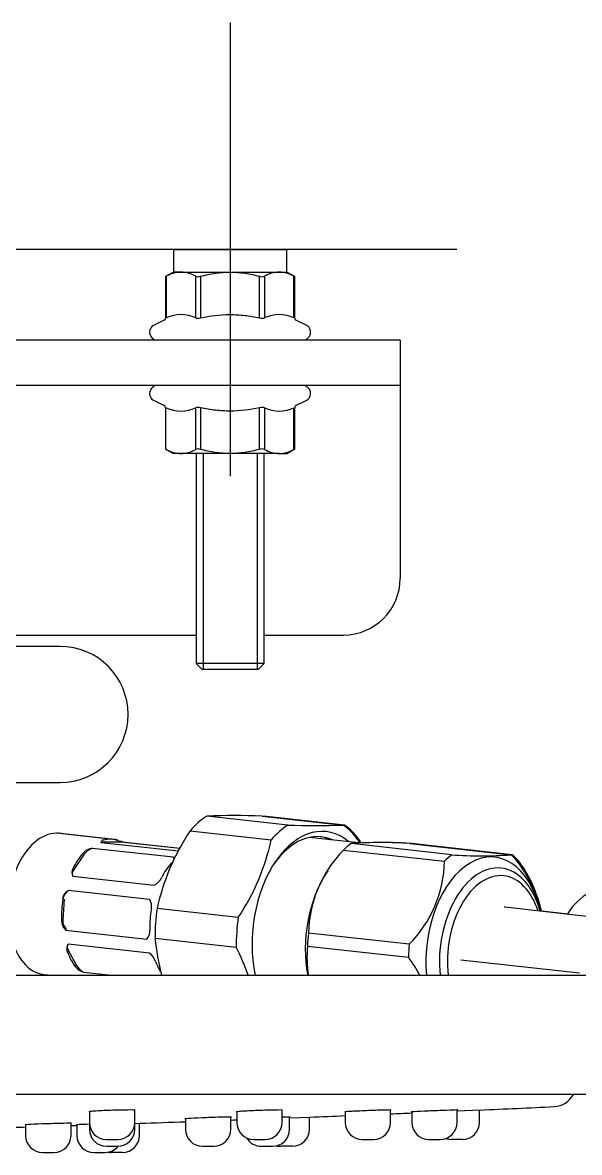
# Model space of a CAD drawing. Header units: millimetres. Extents: x -60 to 7633, y -2614 to 2146.
# Drawn here: x 7029.5 to 7078.6, y -2107.5 to -2007.9 of the extents above; entities that cross this region are included whole.
import ezdxf
from ezdxf.lldxf.tags import DXFTag

# ---------------------------------------------------------------- set-up
doc = ezdxf.new("R2010")
doc.units = ezdxf.units.MM
doc.layers.get('0').update_dxf_attribs({"color": 250})
tags = doc.linetypes.add('CENTER2', pattern=[28.575, 19.05, -3.175, 3.175, -3.175]).pattern_tags.tags
tags[10:11] = [DXFTag(74, 4), DXFTag(75, 0), DXFTag(340, '0'), DXFTag(46, 0.0), DXFTag(50, 0.0), DXFTag(44, 0.0), DXFTag(45, 0.0)]
tags[8:9] = [DXFTag(74, 4), DXFTag(75, 0), DXFTag(340, '0'), DXFTag(46, 0.0), DXFTag(50, 0.0), DXFTag(44, 0.0), DXFTag(45, 0.0)]
tags[6:7] = [DXFTag(74, 4), DXFTag(75, 0), DXFTag(340, '0'), DXFTag(46, 0.0), DXFTag(50, 0.0), DXFTag(44, 0.0), DXFTag(45, 0.0)]
tags[4:5] = [DXFTag(74, 4), DXFTag(75, 0), DXFTag(340, '0'), DXFTag(46, 0.0), DXFTag(50, 0.0), DXFTag(44, 0.0), DXFTag(45, 0.0)]

msp = doc.modelspace()

# ---------------------------------------------------------------- linework, layer by layer
at = {"linetype": 'CENTER2'}
for p, q in [((7047.801, -2007.898), (7047.801, -2047.898)), ((7067.801, -2027.898), (7027.801, -2027.898))]:
    msp.add_line(p, q, dxfattribs=at)
at = {"linetype": 'Continuous'}
for p, q in [((7042.801, -2027.898), (7052.801, -2027.898)), ((7042.801, -2027.898), (7042.801, -2029.898)), ((7043.953, -2027.898), (7043.801, -2027.898)), ((7043.953, -2027.898), (7051.649, -2027.898)), ((7051.801, -2027.898), (7051.649, -2027.898)), ((7052.801, -2029.898), (7052.801, -2027.898)), ((7042.801, -2029.898), (7042.105, -2030.3)), ((7043.471, -2029.898), (7042.801, -2029.898)), ((7042.801, -2029.898), (7052.801, -2029.898)), ((7043.471, -2029.898), (7047.801, -2029.898)), ((7047.801, -2029.898), (7052.131, -2029.898)), ((7052.131, -2029.898), (7052.801, -2029.898)), ((7053.497, -2030.3), (7052.801, -2029.898)), ((7042.105, -2030.298), (7042.105, -2033.968)), ((7042.172, -2030.265), (7042.172, -2033.932)), ((7044.77, -2033.932), (7044.77, -2030.265)), ((7045.203, -2030.265), (7045.203, -2033.932)), ((7050.399, -2033.932), (7050.399, -2030.265)), ((7050.832, -2030.265), (7050.832, -2033.932)), ((7053.43, -2033.932), (7053.43, -2030.265)), ((7053.497, -2033.968), (7053.497, -2030.298)), ((7041.997, -2034.148), (7041.105, -2034.564)), ((7054.497, -2034.564), (7053.605, -2034.148)), ((7062.801, -2035.898), (6942.164, -2035.898)), ((7062.801, -2035.898), (7062.801, -2039.898)), ((7062.801, -2039.898), (6944.473, -2039.898)), ((7062.801, -2039.898), (7062.801, -2040.398)), ((7062.801, -2040.398), (7062.801, -2056.898)), ((7041.105, -2041.233), (7041.997, -2041.649)), ((7042.105, -2041.829), (7042.105, -2045.499)), ((7044.77, -2045.532), (7044.77, -2041.865)), ((7045.203, -2041.865), (7045.203, -2045.532)), ((7050.399, -2045.532), (7050.399, -2041.865)), ((7050.832, -2041.865), (7050.832, -2045.532)), ((7053.43, -2045.532), (7053.43, -2041.865)), ((7053.497, -2045.499), (7053.497, -2041.829)), ((7053.605, -2041.649), (7054.497, -2041.233)), ((7042.105, -2045.496), (7042.801, -2045.898)), ((7043.471, -2045.898), (7042.801, -2045.898)), ((7047.801, -2045.898), (7043.471, -2045.898)), ((7044.801, -2045.898), (7044.801, -2064.398)), ((7045.414, -2045.898), (7045.414, -2064.898)), ((7052.131, -2045.898), (7047.801, -2045.898)), ((7050.187, -2045.898), (7050.187, -2064.898)), ((7050.801, -2064.398), (7050.801, -2045.898)), ((7052.131, -2045.898), (7052.801, -2045.898)), ((7052.801, -2045.898), (7053.497, -2045.496)), ((6982.801, -2061.898), (7044.801, -2061.898)), ((7050.801, -2061.898), (7057.801, -2061.898)), ((7032.801, -2062.896), (6979.804, -2062.896)), ((7050.801, -2064.398), (7044.801, -2064.398)), ((7044.801, -2064.398), (7045.301, -2064.898)), ((7045.301, -2064.898), (7050.301, -2064.898)), ((7050.301, -2064.898), (7050.801, -2064.398)), ((6987.231, -2074.896), (7032.801, -2074.896)), ((7052.908, -2078.65), (7045.744, -2077.857)), ((7050.621, -2077.857), (7057.785, -2078.65)), ((7057.905, -2078.65), (7050.736, -2077.857)), ((7037.468, -2079.919), (7032.745, -2079.396)), ((7037.579, -2079.919), (7032.852, -2079.396)), ((7044.271, -2079.155), (7051.435, -2079.948)), ((7059.164, -2080.228), (7054.779, -2079.743)), ((7059.067, -2079.934), (7059.196, -2079.948)), ((7042.796, -2081.5), (7035.632, -2080.707)), ((7036.437, -2080.189), (7043.234, -2080.941)), ((7037.776, -2080.154), (7036.612, -2080.154)), ((7043.363, -2080.718), (7038.581, -2080.189)), ((7038.691, -2080.189), (7043.37, -2080.706)), ((7057.814, -2080.86), (7066.711, -2081.845)), ((7067.362, -2081.272), (7058.465, -2080.287)), ((7063.664, -2080.287), (7072.56, -2081.272)), ((7072.69, -2081.272), (7063.787, -2080.287)), ((7034.931, -2081.235), (7034.016, -2082.574)), ((7073.118, -2081.829), (7073.26, -2081.845)), ((7056.416, -2082.687), (7056.275, -2082.902)), ((7033.945, -2083.172), (7041.11, -2083.965)), ((7040.705, -2085.216), (7033.54, -2084.422)), ((7074.757, -2084.948), (7074.717, -2084.84)), ((7074.88, -2084.934), (7074.841, -2084.832)), ((7033.17, -2085.185), (7033.039, -2087.077)), ((7048.521, -2086.815), (7041.358, -2086.022)), ((7080.019, -2086.792), (7072.031, -2085.908)), ((7077.589, -2086.508), (7075.28, -2086.253)), ((7033.299, -2087.909), (7040.464, -2088.702)), ((7041.178, -2088.619), (7048.342, -2089.412)), ((7063.605, -2089.166), (7054.709, -2088.181)), ((7033.524, -2089.688), (7034.254, -2091.027)), ((7040.696, -2089.953), (7033.531, -2089.16)), ((7054.629, -2089.328), (7063.526, -2090.313)), ((7068.152, -2090.53), (7078.609, -2091.688)), ((6710.801, -2091.898), (7164.801, -2091.898)), ((7031.369, -2091.82), (7032.077, -2091.898)), ((7034.877, -2091.625), (7037.346, -2091.898)), ((7164.801, -2102.398), (6710.801, -2102.398)), ((7035.387, -2103.934), (7035.387, -2104.867)), ((7039.387, -2104.867), (7039.387, -2103.8)), ((7048.384, -2103.945), (7048.384, -2104.867)), ((7052.384, -2104.867), (7052.384, -2103.783)), ((7057.961, -2103.952), (7057.961, -2104.867)), ((7061.961, -2104.867), (7061.961, -2103.78)), ((7063.826, -2103.955), (7063.826, -2104.867)), ((7067.826, -2103.866), (7069.85, -2103.778)), ((7067.826, -2104.867), (7067.826, -2103.779)), ((7069.801, -2104.867), (7069.801, -2103.754)), ((7033.77, -2106.018), (7033.77, -2104.954)), ((7039.394, -2105.48), (7039.394, -2104.413)), ((7039.408, -2104.965), (7039.85, -2104.95)), ((7039.801, -2106.018), (7039.801, -2104.951)), ((7043.866, -2104.556), (7043.866, -2105.48)), ((7047.866, -2105.48), (7047.866, -2104.412)), ((7053.054, -2105.48), (7053.054, -2104.402)), ((7053.057, -2104.47), (7054.85, -2104.402)), ((7054.801, -2105.48), (7054.801, -2104.413)), ((7029.77, -2105.084), (7029.77, -2106.018)), ((7034.282, -2105.086), (7034.282, -2106.018)), ((7035.394, -2105.013), (7035.394, -2105.48)), ((7036.887, -2106.367), (7037.887, -2106.367)), ((7049.884, -2106.367), (7050.884, -2106.367)), ((7059.461, -2106.367), (7060.461, -2106.367)), ((7065.326, -2106.367), (7066.326, -2106.367)), ((7068.301, -2106.367), (7067.301, -2106.367)), ((7031.27, -2107.518), (7032.27, -2107.518)), ((7035.782, -2107.518), (7036.782, -2107.518)), ((7036.894, -2106.98), (7037.894, -2106.98)), ((7038.301, -2107.518), (7037.301, -2107.518)), ((7045.366, -2106.98), (7046.366, -2106.98)), ((7050.554, -2106.98), (7051.554, -2106.98)), ((7053.301, -2106.98), (7052.301, -2106.98))]:
    msp.add_line(p, q, dxfattribs=at)
for centre, radius, start, end in [((7043.55, -2032.665), 2.768, 91.64252, 119.86447), ((7043.396, -2032.648), 2.751, 60.04638, 88.44662), ((7052.21, -2032.665), 2.768, 91.64252, 119.86447), ((7052.056, -2032.648), 2.751, 60.04638, 88.44662), ((7044.986, -2029.637), 0.664, 250.96539, 289.03461), ((7050.616, -2029.638), 0.663, 250.94526, 289.05474), ((7041.905, -2033.97), 0.2, 292.37736, 0.95208), ((7043.471, -2036.764), 3.116, 65.35945, 114.64055), ((7052.131, -2036.764), 3.116, 65.35945, 114.64055), ((7053.697, -2033.97), 0.2, 179.50596, 247.62264), ((7041.401, -2035.198), 0.7, 115, 270), ((7054.201, -2035.198), 0.7, 270, 65), ((7041.401, -2040.598), 0.7, 90, 245), ((7054.201, -2040.598), 0.7, 295, 90), ((7041.905, -2041.826), 0.2, 359.50596, 67.62264), ((7043.471, -2039.033), 3.116, 245.35945, 294.64055), ((7052.131, -2039.033), 3.116, 245.35945, 294.64055), ((7053.697, -2041.826), 0.2, 112.37736, 180.95208), ((7043.545, -2043.148), 2.751, 240.04638, 268.44662), ((7043.391, -2043.131), 2.768, 271.64252, 299.86447), ((7044.986, -2046.159), 0.663, 70.94526, 109.05474), ((7050.616, -2046.159), 0.664, 70.96539, 109.03461), ((7052.206, -2043.148), 2.751, 240.04638, 268.44662), ((7052.052, -2043.131), 2.768, 271.64252, 299.86447), ((7057.801, -2056.898), 5, 270, 0), ((7032.801, -2068.896), 6, 270, 90), ((7048.182, -2154.129), 76.311, 88.16883, 91.83117), ((7055.346, -2009.932), 68.761, 267.96769, 272.03231), ((7048.63, -2040.938), 40.516, 254.47921, 255.63968), ((7061.122, -2090.355), 20.233, 146.38887, 167.63447), ((7031.671, -2075.615), 20.233, 326.38887, 347.63447), ((7041.874, -2088.582), 19.249, 25.72116, 26.64961), ((7042.404, -2088.456), 18.824, 25.86951, 26.87018), ((7035.939, -2082.224), 1.548, 101.42207, 133.9956), ((7065.456, -2088.421), 10.75, 135.30541, 178.71794), ((7061.064, -2117.907), 37.71, 86.04734, 93.95266), ((7061.191, -2113.467), 33.281, 85.52513, 91.27813), ((7055.963, -2081.605), 10.75, 315.30541, 358.71794), ((7069.961, -2048.006), 33.367, 265.53193, 274.46807), ((7065.131, -2088.092), 10.151, 18.68959, 37.98444), ((7065.01, -2088.159), 10.389, 10.45442, 37.42816), ((7034.573, -2082.812), 0.723, 149.80282, 209.81316), ((7040.285, -2082.535), 1.651, 299.96808, 331.93382), ((7082.22, -2089.295), 5.435, 90.87051, 149.10456), ((7034.198, -2085.367), 1.151, 124.85733, 170.87278), ((7039.723, -2085.824), 1.155, 348.82066, 31.77598), ((7034.142, -2087.038), 1.212, 181.85067, 225.93641), ((7039.743, -2088.029), 0.986, 316.96908, 5.17328), ((7059.949, -2086.966), 18.844, 185.03288, 195.17518), ((7039.582, -2091.341), 1.78, 21.93452, 51.25155), ((7031.535, -2097.932), 18.844, 18.68673, 26.88249), ((7064.981, -2090.328), 10.4, 174.48431, 188.63811), ((7055.268, -2096.634), 10.4, 27.22489, 37.43106), ((7035.393, -2090.087), 1.623, 221.01679, 251.44399), ((7076.298, -2101.485), 2, 272.64782, 332.83207), ((6937.801, 893.314), 3000, 272.522482, 272.647815), ((7036.887, -2104.867), 1.5, 180, 270), ((7037.887, -2104.867), 1.5, 270, 0), ((6937.801, 893.314), 3000, 271.949111, 272.026108), ((6937.801, 893.314), 3000, 272.102552, 272.112464), ((7049.884, -2104.867), 1.5, 180, 270), ((7050.884, -2104.867), 1.5, 270, 0), ((6937.801, 893.314), 3000, 272.235771, 272.295502), ((7059.461, -2104.867), 1.5, 180, 270), ((7060.461, -2104.867), 1.5, 270, 0), ((6937.801, 893.314), 3000, 272.37196, 272.407609), ((7065.326, -2104.867), 1.5, 180, 270), ((7066.326, -2104.867), 1.5, 270, 0), ((7068.301, -2104.867), 1.5, 270, 0), ((6937.801, 893.314), 3000, 271.720949, 271.756759), ((6937.801, 893.314), 3000, 271.833191, 271.842965), ((7036.894, -2105.48), 1.5, 180, 270), ((7037.894, -2105.48), 1.5, 270, 0), ((7045.366, -2105.48), 1.5, 180, 270), ((7046.366, -2105.48), 1.5, 270, 0), ((7051.554, -2105.48), 1.5, 270, 0), ((7053.301, -2105.48), 1.5, 270, 0), ((7031.27, -2106.018), 1.5, 180, 270), ((7032.27, -2106.018), 1.5, 270, 0), ((7035.782, -2106.018), 1.5, 180, 270), ((7038.301, -2106.018), 1.5, 270, 0), ((7050.554, -2105.48), 1.5, 209.89303, 270), ((7052.301, -2105.48), 1.5, 255.57952, 270), ((7067.301, -2104.867), 1.5, 251.03458, 270), ((7036.782, -2106.018), 1.5, 270, 320.14008), ((7037.301, -2106.018), 1.5, 260.03335, 270)]:
    msp.add_arc(centre, radius, start, end, dxfattribs=at)
for centre, major_axis, ratio, start_param, end_param in [((7047.528, -2087.321), (1.133, 10.237), 0.610363, 0.464193, 0.717934), ((7055.283, -2088.179), (-0.99, -8.945), 0.610363, 2.753297, 5.207609), ((7054.692, -2088.114), (1.133, 10.237), 0.610363, 0.464193, 0.717934), ((7054.692, -2088.114), (1.133, 10.237), 0.610363, 5.700181, 5.953922), ((7054.814, -2088.114), (1.133, 10.238), 0.609713, 5.700066, 5.953807), ((7032.057, -2085.608), (0.688, 6.212), 0.610363, 0, 3.141593), ((7032.165, -2085.608), (-0.687, -6.212), 0.609713, 3.079985, 3.223039), ((7036.781, -2086.131), (-0.688, -6.212), 0.610363, 3.056466, 3.361649), ((7036.891, -2086.131), (-0.687, -6.212), 0.609713, 3.056351, 3.141593), ((7054.889, -2088.136), (-0.935, -8.448), 0.610363, 2.941258, 3.997298), ((7054.732, -2088.118), (-0.935, -8.448), 0.610363, 2.941258, 3.126324), ((7035.719, -2081.322), (0.878, 0.479), 0.5966, 1.350153, 2.277448), ((7037.399, -2080.241), (0.998, -0.069), 0.0534, -3.799212, -3.247093), ((7038.563, -2080.241), (0.998, -0.069), 0.0534, 1.556678, 2.483973), ((7060.479, -2088.754), (1.045, 9.442), 0.610363, 0.53042, 0.651708), ((7070.242, -2089.835), (-0.924, -8.349), 0.610363, 2.107232, 5.028992), ((7036.781, -2086.131), (0.688, 6.212), 0.610363, 0.700271, 1.005454), ((7044.575, -2086.994), (0.688, 6.212), 0.610363, 0.700271, 1.005454), ((7041.939, -2082.011), (-0.878, -0.479), 0.5966, 3.141593, 3.204744), ((7069.376, -2089.739), (1.045, 9.442), 0.610363, 0.53042, 0.651708), ((7069.376, -2089.739), (1.045, 9.442), 0.610363, -0.516778, -0.39549), ((7069.507, -2089.739), (1.045, 9.442), 0.609713, -0.516893, -0.395604), ((7034.803, -2082.661), (0.878, 0.479), 0.5966, 2.277448, 3.141593), ((7059.613, -2088.658), (0.924, 8.349), 0.610363, 0.87969, 2.035828), ((7070.891, -2089.907), (0.825, 7.454), 0.610363, 0, 1.908059), ((7071.186, -2089.94), (0.754, 6.808), 0.610363, 0, 1.929392), ((7070.891, -2089.907), (0.825, 7.454), 0.610363, 5.290767, 6.283185), ((7071.186, -2089.94), (0.754, 6.808), 0.610363, 5.354067, 6.283185), ((7033.957, -2085.272), (0, 0.946), 1, 0.456708, 1.460545), ((7070.374, -2089.835), (0.924, 8.349), 0.609713, -1.062913, -0.877644), ((7036.781, -2086.131), (0.688, 6.212), 0.610363, 1.48567, 1.790853), ((7047.528, -2087.321), (1.133, 10.237), 0.610363, 1.511391, 1.765132), ((7071.58, -2089.983), (-0.451, -4.075), 0.610363, 3.141593, 3.165622), ((7071.023, -2089.907), (-0.825, -7.455), 0.609713, -4.136372, -4.100109), ((7044.575, -2086.994), (-0.688, -6.212), 0.610363, 4.627262, 4.932445), ((7054.692, -2088.114), (1.133, 10.237), 0.610363, 1.511391, 1.765132), ((7033.827, -2087.164), (0, 0.792), 1, 1.460545, 2.525275), ((7060.479, -2088.754), (-1.045, -9.442), 0.610363, 4.71921, 4.840498), ((7034.311, -2089.775), (0.825, -0.565), 0.521081, 3.141593, 3.938393), ((7036.781, -2086.131), (-0.688, -6.212), 0.610363, 5.41266, 5.717843), ((7069.376, -2089.739), (-1.045, -9.442), 0.610363, 4.71921, 4.840498), ((7044.575, -2086.994), (-0.688, -6.212), 0.610363, -0.870525, -0.68584), ((7035.042, -2091.114), (-0.825, 0.565), 0.521081, 0.7968, 1.724096)]:
    msp.add_ellipse(centre, major_axis=major_axis, ratio=ratio, start_param=start_param, end_param=end_param, dxfattribs=at)
for points, knots in [([(7045.203, -2030.265), (7045.628, -2030.152), (7046.063, -2030.058), (7046.93, -2029.932), (7047.365, -2029.898), (7047.801, -2029.898)], [0, 0, 0, 0, 0.5, 0.5, 1, 1, 1, 1]), ([(7047.801, -2029.898), (7048.236, -2029.898), (7048.673, -2029.932), (7049.548, -2030.06), (7049.977, -2030.153), (7050.399, -2030.265)], [0, 0, 0, 0, 0.5, 0.5, 1, 1, 1, 1]), ([(7042.172, -2030.265), (7042.129, -2030.288), (7042.105, -2030.3), (7042.105, -2030.3), (7042.105, -2030.3), (7042.105, -2030.3)], [0, 0, 0, 0, 0.5, 0.5, 0.5008293, 0.5008293, 0.5008293, 0.5008293]), ([(7044.77, -2033.932), (7044.813, -2033.957), (7044.876, -2033.97), (7045.029, -2033.97), (7045.117, -2033.957), (7045.203, -2033.932)], [0, 0, 0, 0, 0.5, 0.5, 1, 1, 1, 1]), ([(7045.203, -2033.932), (7046.063, -2033.752), (7046.926, -2033.646), (7048.227, -2033.645), (7048.661, -2033.671), (7049.532, -2033.769), (7049.968, -2033.842), (7050.399, -2033.932)], [0, 0, 0, 0, 0.5, 0.5, 0.75, 0.75, 1, 1, 1, 1]), ([(7050.399, -2033.932), (7050.485, -2033.957), (7050.572, -2033.97), (7050.725, -2033.97), (7050.789, -2033.957), (7050.832, -2033.932)], [0, 0, 0, 0, 0.5, 0.5, 1, 1, 1, 1]), ([(7045.203, -2041.865), (7045.117, -2041.84), (7045.03, -2041.826), (7044.877, -2041.826), (7044.813, -2041.84), (7044.77, -2041.865)], [0, 0, 0, 0, 0.5, 0.5, 1, 1, 1, 1]), ([(7050.399, -2041.865), (7049.539, -2042.044), (7048.676, -2042.15), (7047.375, -2042.151), (7046.941, -2042.126), (7046.07, -2042.028), (7045.634, -2041.955), (7045.203, -2041.865)], [0, 0, 0, 0, 0.5, 0.5, 0.75, 0.75, 1, 1, 1, 1]), ([(7050.832, -2041.865), (7050.789, -2041.84), (7050.726, -2041.826), (7050.573, -2041.826), (7050.485, -2041.84), (7050.399, -2041.865)], [0, 0, 0, 0, 0.5, 0.5, 1, 1, 1, 1]), ([(7047.801, -2045.898), (7047.366, -2045.898), (7046.929, -2045.865), (7046.053, -2045.737), (7045.625, -2045.644), (7045.203, -2045.532)], [0, 0, 0, 0, 0.5, 0.5, 1, 1, 1, 1]), ([(7050.399, -2045.532), (7049.973, -2045.645), (7049.539, -2045.739), (7048.672, -2045.865), (7048.237, -2045.898), (7047.801, -2045.898)], [0, 0, 0, 0, 0.5, 0.5, 1, 1, 1, 1]), ([(7053.43, -2045.532), (7053.473, -2045.509), (7053.497, -2045.496), (7053.497, -2045.496), (7053.497, -2045.496), (7053.497, -2045.496)], [0, 0, 0, 0, 0.5, 0.5, 0.5008293, 0.5008293, 0.5008293, 0.5008293]), ([(7036.624, -2079.977), (7036.575, -2079.989), (7036.535, -2080.003), (7036.486, -2080.027), (7036.472, -2080.035), (7036.46, -2080.043)], [0, 0, 0, 0, 0.25, 0.25, 0.3681474, 0.3681474, 0.3681474, 0.3681474]), ([(7033.423, -2089.326), (7033.408, -2089.364), (7033.397, -2089.404), (7033.374, -2089.559), (7033.39, -2089.686), (7033.438, -2089.813)], [0.3133249, 0.3133249, 0.3133249, 0.3133249, 0.5, 0.5, 1, 1, 1, 1]), ([(7039.369, -2103.787), (7039.231, -2103.777), (7038.881, -2103.776), (7037.956, -2103.791), (7037.382, -2103.808), (7036.348, -2103.85), (7035.889, -2103.875), (7035.433, -2103.912), (7035.339, -2103.925), (7035.338, -2103.935)], [0, 0, 0, 0, 0.125, 0.125, 0.25, 0.25, 0.375, 0.375, 0.458993, 0.458993, 0.458993, 0.458993]), ([(7052.366, -2103.781), (7052.227, -2103.775), (7051.876, -2103.779), (7050.951, -2103.802), (7050.376, -2103.822), (7049.343, -2103.866), (7048.884, -2103.891), (7048.43, -2103.925), (7048.336, -2103.936), (7048.335, -2103.944)], [0, 0, 0, 0, 0.125, 0.125, 0.25, 0.25, 0.375, 0.375, 0.4587315, 0.4587315, 0.4587315, 0.4587315]), ([(7061.942, -2103.779), (7061.802, -2103.777), (7061.45, -2103.784), (7060.524, -2103.814), (7059.95, -2103.836), (7058.917, -2103.882), (7058.459, -2103.906), (7058.006, -2103.936), (7057.913, -2103.945), (7057.912, -2103.951)], [0, 0, 0, 0, 0.125, 0.125, 0.25, 0.25, 0.375, 0.375, 0.4584487, 0.4584487, 0.4584487, 0.4584487]), ([(7067.806, -2103.779), (7067.665, -2103.781), (7067.312, -2103.792), (7066.385, -2103.828), (7065.811, -2103.852), (7064.778, -2103.898), (7064.321, -2103.92), (7063.87, -2103.945), (7063.778, -2103.952), (7063.777, -2103.955)], [0, 0, 0, 0, 0.125, 0.125, 0.25, 0.25, 0.375, 0.375, 0.4581571, 0.4581571, 0.4581571, 0.4581571]), ([(7033.75, -2104.95), (7033.609, -2104.948), (7033.257, -2104.954), (7032.329, -2104.977), (7031.755, -2104.994), (7030.722, -2105.03), (7030.265, -2105.048), (7029.815, -2105.071), (7029.722, -2105.078), (7029.721, -2105.082)], [0, 0, 0, 0, 0.125, 0.125, 0.25, 0.25, 0.375, 0.375, 0.4581369, 0.4581369, 0.4581369, 0.4581369]), ([(7047.846, -2104.402), (7047.705, -2104.4), (7047.353, -2104.407), (7046.426, -2104.433), (7045.852, -2104.453), (7044.819, -2104.494), (7044.361, -2104.515), (7043.91, -2104.541), (7043.818, -2104.549), (7043.817, -2104.554)], [0, 0, 0, 0, 0.125, 0.125, 0.25, 0.25, 0.375, 0.375, 0.4582638, 0.4582638, 0.4582638, 0.4582638]), ([(7035.385, -2105.037), (7035.023, -2105.05), (7034.713, -2105.062), (7034.327, -2105.078), (7034.234, -2105.083), (7034.233, -2105.085)], [0.2807673, 0.2807673, 0.2807673, 0.2807673, 0.375, 0.375, 0.4584552, 0.4584552, 0.4584552, 0.4584552])]:
    msp.add_open_spline(points, degree=3, knots=knots, dxfattribs=at)
for points in [[(7053.497, -2030.3), (7053.497, -2030.3), (7053.473, -2030.288), (7053.43, -2030.265)], [(7042.105, -2045.496), (7042.105, -2045.496), (7042.129, -2045.509), (7042.172, -2045.532)], [(7036.405, -2080.12), (7036.404, -2080.143), (7036.414, -2080.167), (7036.437, -2080.189)], [(7042.835, -2081.602), (7042.832, -2081.564), (7042.819, -2081.53), (7042.796, -2081.5)], [(7033.531, -2089.16), (7033.51, -2089.18), (7033.491, -2089.203), (7033.474, -2089.228)], [(7039.435, -2103.799), (7039.436, -2103.794), (7039.414, -2103.79), (7039.369, -2103.787)], [(7052.433, -2103.79), (7052.433, -2103.786), (7052.411, -2103.783), (7052.366, -2103.781)], [(7062.01, -2103.784), (7062.01, -2103.781), (7061.988, -2103.779), (7061.942, -2103.779)], [(7067.875, -2103.78), (7067.875, -2103.778), (7067.852, -2103.778), (7067.806, -2103.779)], [(7033.819, -2104.954), (7033.819, -2104.952), (7033.797, -2104.951), (7033.75, -2104.95)], [(7047.914, -2104.406), (7047.915, -2104.404), (7047.892, -2104.403), (7047.846, -2104.402)], [(7053.034, -2104.402), (7052.928, -2104.403), (7052.702, -2104.409), (7052.398, -2104.419)], [(7053.103, -2104.403), (7053.103, -2104.402), (7053.08, -2104.401), (7053.034, -2104.402)]]:
    msp.add_open_spline(points, degree=3, dxfattribs=at)

doc.saveas('drawing.dxf')
